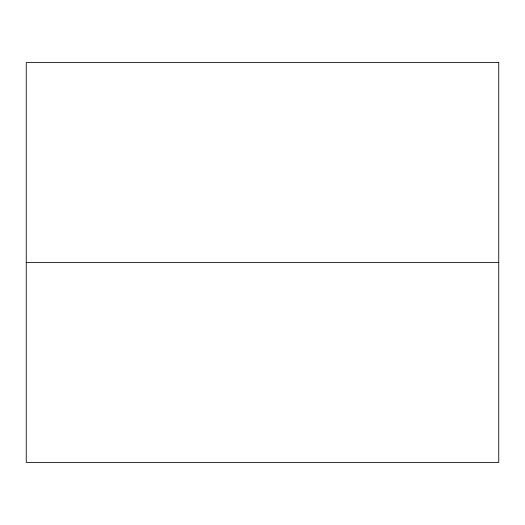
<?xml version="1.0" encoding="UTF-8"?>
<svg xmlns="http://www.w3.org/2000/svg" width="525" height="525" viewBox="0 0 525 525"><rect width="100%" height="100%" fill="white"/><g stroke="black" fill="none" stroke-linecap="round" stroke-linejoin="round"><path stroke-width="0.79" d="M26.25 262.5L498.75 262.5M498.75 62.593L26.25 62.593L26.25 462.407L498.75 462.407L498.75 62.593"/></g></svg>
